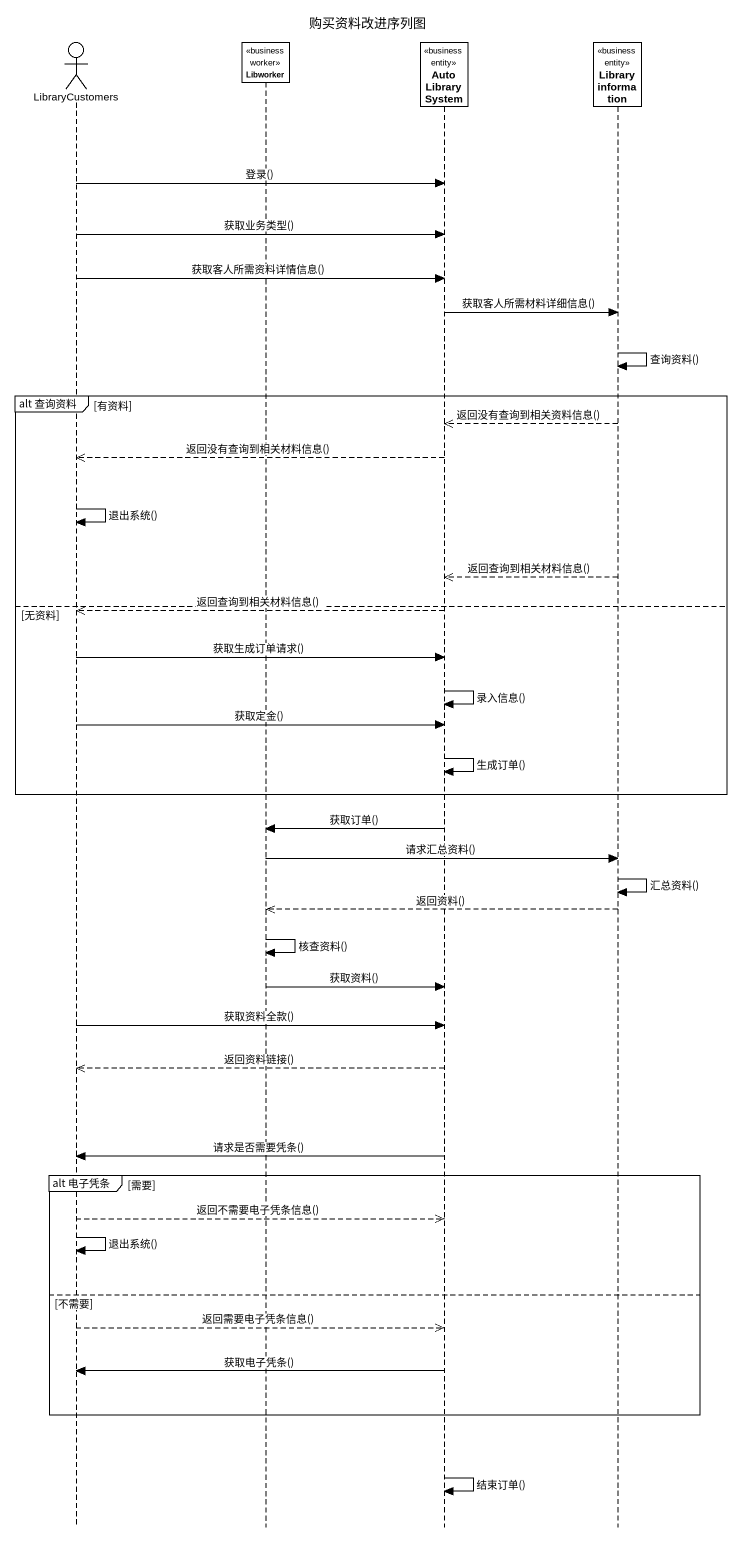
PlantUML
@startuml
title 购买资料改进序列图
hide footbox
actor LibraryCustomers
participant Libworker <<business worker>>
participant "Auto LibrarySystem" as Auto_LibrarySystem <<business entity>>
participant "Library information" as Library_information <<business entity>>

LibraryCustomers -> Auto_LibrarySystem : 登录()
LibraryCustomers -> Auto_LibrarySystem : 获取业务类型()
LibraryCustomers -> Auto_LibrarySystem : 获取客人所需资料详情信息()
Auto_LibrarySystem -> Library_information : 获取客人所需材料详细信息()
Library_information -> Library_information : 查询资料()
group alt 查询资料 [有资料]
  Library_information -->> Auto_LibrarySystem : 返回没有查询到相关资料信息()
  Auto_LibrarySystem -->> LibraryCustomers : 返回没有查询到相关材料信息()
  LibraryCustomers -> LibraryCustomers : 退出系统()
  Library_information -->> Auto_LibrarySystem : 返回查询到相关材料信息()
else 无资料
  Auto_LibrarySystem -->> LibraryCustomers : 返回查询到相关材料信息()
  LibraryCustomers -> Auto_LibrarySystem : 获取生成订单请求()
  Auto_LibrarySystem -> Auto_LibrarySystem : 录入信息()
  LibraryCustomers -> Auto_LibrarySystem : 获取定金()
  Auto_LibrarySystem -> Auto_LibrarySystem : 生成订单()
end
Auto_LibrarySystem -> Libworker : 获取订单()
Libworker -> Library_information : 请求汇总资料()
Library_information -> Library_information : 汇总资料()
Library_information -->> Libworker : 返回资料()
Libworker -> Libworker : 核查资料()
Libworker -> Auto_LibrarySystem : 获取资料()
LibraryCustomers -> Auto_LibrarySystem : 获取资料全款()
Auto_LibrarySystem -->> LibraryCustomers : 返回资料链接()
Auto_LibrarySystem -> LibraryCustomers : 请求是否需要凭条()
group alt 电子凭条 [需要]
  LibraryCustomers -->> Auto_LibrarySystem : 返回不需要电子凭条信息()
  LibraryCustomers -> LibraryCustomers : 退出系统()
else 不需要
  LibraryCustomers -->> Auto_LibrarySystem : 返回需要电子凭条信息()
  Auto_LibrarySystem -> LibraryCustomers : 获取电子凭条()
end
Auto_LibrarySystem -> Auto_LibrarySystem : 结束订单()
@enduml
